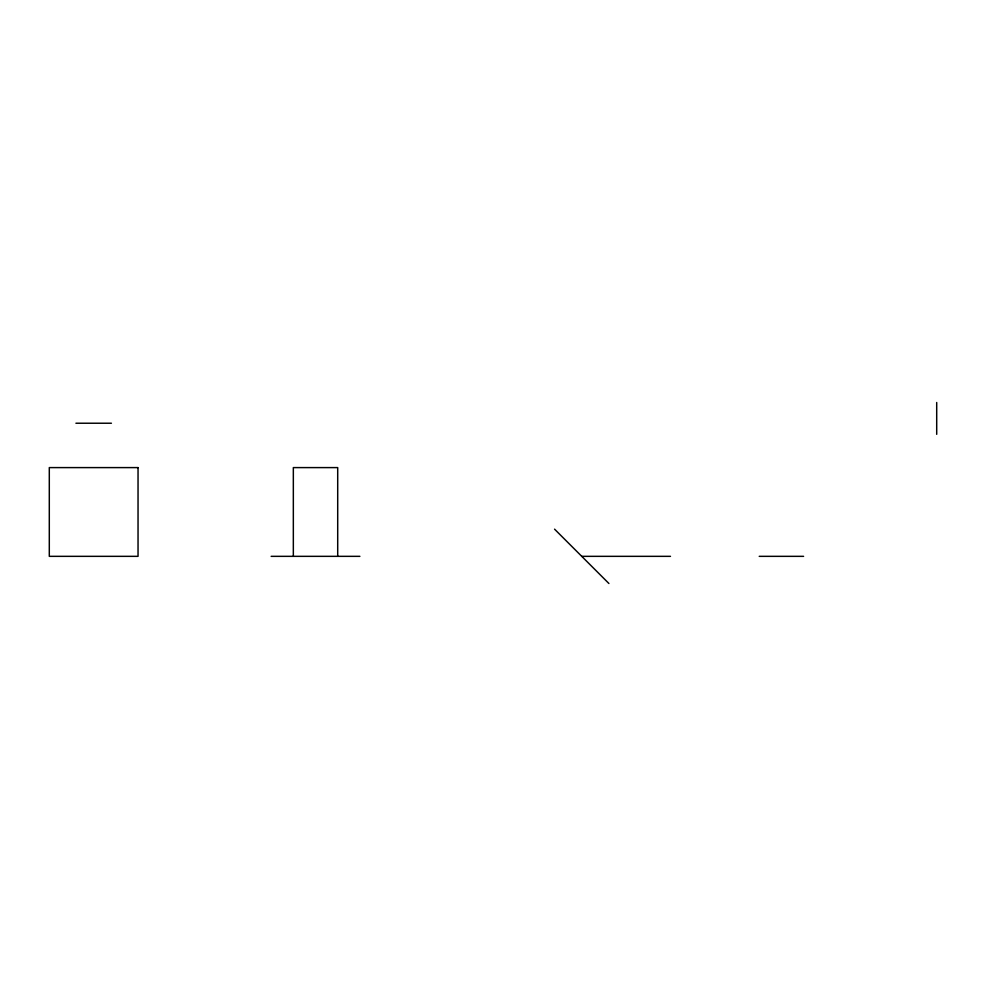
<?xml version="1.0" encoding="UTF-8"?>
<svg xmlns="http://www.w3.org/2000/svg" width="986" height="986" viewBox="0 0 986 986"><rect width="100%" height="100%" fill="white"/><g stroke="black" fill="none" stroke-linecap="round" stroke-linejoin="round"><path stroke-width="1.48" d="M75.922 423.228L111.418 423.228M271.15 556.338L359.89 556.338M581.74 556.338L670.48 556.338M759.22 556.338L803.59 556.338M554.563 529.162L608.917 583.502M936.7 402.498L936.7 434.321M337.705 556.338L337.705 467.598L293.335 467.598L293.335 556.338M138.04 467.598L49.3 467.598L49.3 556.338L138.04 556.338L138.04 467.598"/></g></svg>
